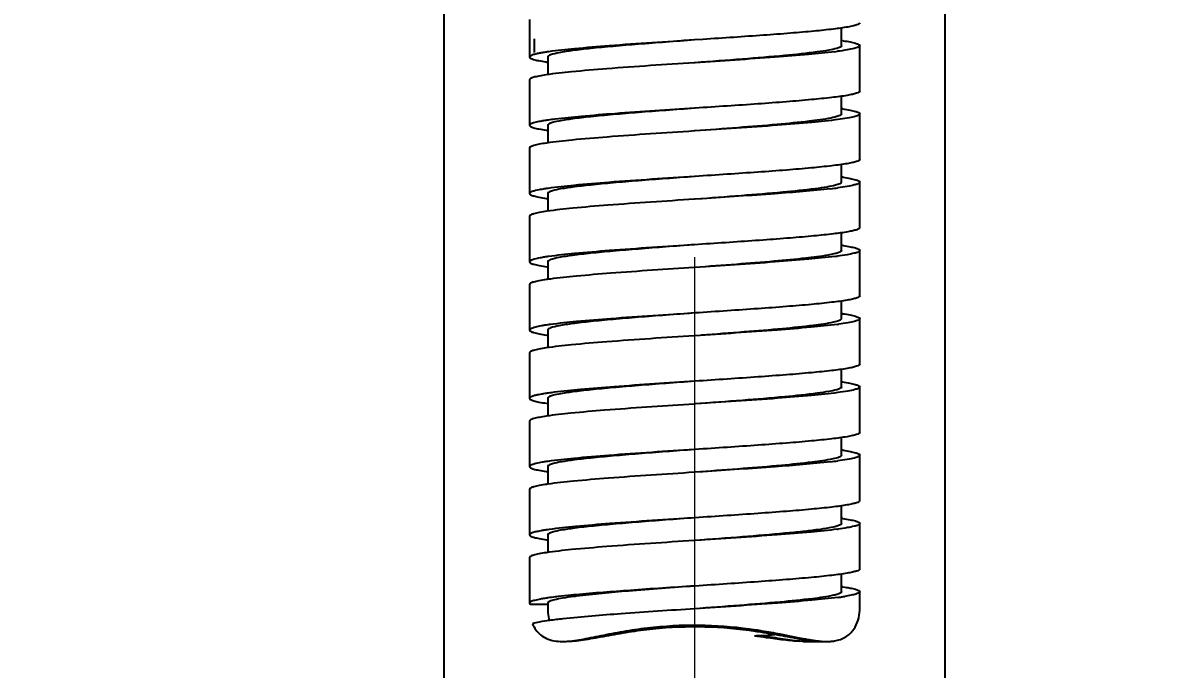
# Model space of a CAD drawing. Extents: x 8047 to 11207, y 0 to 2315.
# Drawn here: x 10107.7 to 10158, y 683.3 to 711.7 of the extents above; entities that cross this region are included whole.
import ezdxf

# ---------------------------------------------------------------- set-up
doc = ezdxf.new("R2010")
doc.units = 0
doc.header["$LTSCALE"] = 10
doc.header["$MEASUREMENT"] = 0
doc.header["$PDMODE"] = 3
doc.header["$PDSIZE"] = -10
doc.linetypes.add('CENTER2', pattern=[28.575000000000003, 19.05, -3.175, 3.175, -3.175])
doc.layers.get('0').update_dxf_attribs({"linetype": 'CONTINUOUS'})
doc.layers.get('DEFPOINTS').update_dxf_attribs({"linetype": 'CONTINUOUS'})
doc.layers.add('Cneter', color=1, linetype='CENTER2', lineweight=13)
doc.layers.add('DEF_LAYER_ASSEM_MEMBER', color=7, linetype='CONTINUOUS')
doc.styles.add('Daelim Dimension', font='')
doc.styles.get('Daelim Dimension').set_extended_font_data('나눔고딕')
doc.dimstyles.new('DEFAULT', dxfattribs={"dimscale": 2, "dimtxt": 2, "dimasz": 2, "dimexe": 0, "dimexo": 2, "dimgap": 1, "dimtad": 1, "dimdec": 1, "dimzin": 9, "dimdsep": 46, "dimtxsty": 'Daelim Dimension', "dimcen": 0.5, "dimclrd": 252, "dimclre": 252, "dimclrt": 3, "dimadec": 1, "dimazin": 0, "dimtfac": 1, "dimtdec": 1, "dimtix": 1, "dimtmove": 0, "dimatfit": 3, "dimfxl": 1, "dimtolj": 1, "dimtzin": 1, "dimlwd": 9, "dimlwe": 9, "dimarcsym": 0})

# ---------------------------------------------------------------- blocks, each defined once
blk = doc.blocks.new('*D13')
at = {"color": 5, "lineweight": 9, "ltscale": 0.5, "transparency": 16777216}
for p, q in [((10191.15540216633, 1048.729507394514), (10424.42471707703, 1048.729507394514)), ((10422.42471707703, 1040.729507394514), (10422.42471707703, 527.8551843093092)), ((10141.21487281115, 519.8551843093092), (10424.42471707703, 519.8551843093092))]:
    blk.add_line(p, q, dxfattribs=at)
at = {"color": 5, "ltscale": 0.5, "transparency": 16777216}
for points in [[(10421.09138374369, 1040.729507394514), (10423.75805041036, 1040.729507394514), (10422.42471707703, 1048.729507394514)], [(10421.09138374369, 527.8551843093092), (10423.75805041036, 527.8551843093092), (10422.42471707703, 519.8551843093092)]]:
    blk.add_solid(points, dxfattribs=at)
at = {"layer": 'DEFPOINTS', "color": 0, "ltscale": 0.5, "transparency": 16777216}
for p in [(10187.15540216633, 1048.729507394514), (10137.21487281115, 519.8551843093092), (10422.42471707703, 519.8551843093092)]:
    blk.add_point(p, dxfattribs=at)
at = {"color": 7, "ltscale": 0.5, "transparency": 16777216, "insert": (10409.53773567502, 784.2923458519133), "char_height": 20, "attachment_point": 5, "rotation": 90, "style": 'Daelim Dimension'}
blk.add_mtext('\\A1;880', dxfattribs=at)
blk = doc.blocks.new('*D16')
at = {"color": 5, "lineweight": 9, "ltscale": 0.5, "transparency": 16777216}
for p, q in [((10111.71980597991, 1291.10310572228), (10528.53369691768, 1291.10310572228)), ((10526.53369691768, 478.9025743138126), (10526.53369691768, 1283.10310572228)), ((10224.59480623701, 470.9025743138127), (10528.53369691768, 470.9025743138126))]:
    blk.add_line(p, q, dxfattribs=at)
at = {"color": 5, "ltscale": 0.5, "transparency": 16777216}
for points in [[(10525.20036358435, 1283.10310572228), (10527.86703025102, 1283.10310572228), (10526.53369691768, 1291.10310572228)], [(10525.20036358435, 478.9025743138126), (10527.86703025102, 478.9025743138126), (10526.53369691768, 470.9025743138126)]]:
    blk.add_solid(points, dxfattribs=at)
at = {"layer": 'DEFPOINTS', "color": 0, "ltscale": 0.5, "transparency": 16777216}
for p in [(10107.71980597991, 1291.10310572228), (10526.53369691768, 1291.10310572228), (10220.59480623701, 470.9025743138127)]:
    blk.add_point(p, dxfattribs=at)
at = {"color": 7, "ltscale": 0.5, "transparency": 16777216, "insert": (10510.82840364157, 881.0028400180479), "char_height": 20, "attachment_point": 5, "rotation": 90, "style": 'Daelim Dimension'}
blk.add_mtext('\\A1;(980~1330)', dxfattribs=at)

msp = doc.modelspace()

# ---------------------------------------------------------------- linework, layer by layer
at = {"layer": 'Cneter', "lineweight": 5, "ltscale": 0.5}
msp.add_open_spline([(10137.21980598055, 1272.909246988061), (10137.21980598055, 529.893431175707), (10137.12732028926, 341.6991634952116)], degree=1, knots=[0, 0, 0.1742160278745656, 1, 1], dxfattribs=at)
at = {"layer": 'DEF_LAYER_ASSEM_MEMBER', "color": 7, "linetype": 'Continuous'}
for p, q in [((10126.21980598055, 533.0289390519096), (10126.21980598055, 716.1920163080223)), ((10148.21980598054, 533.0289390519096), (10148.21980598055, 716.1859602639222)), ((10129.96980598055, 711.8622856100222), (10129.96980598055, 710.2122856100221)), ((10143.66980598054, 710.7122856100221), (10143.66980598054, 711.4917017657223)), ((10130.16980598054, 711.0122856100222), (10130.16980598054, 710.4122856100222)), ((10137.58118865154, 710.9860951338222), (10137.21980599824, 710.9622853661223)), ((10144.46980598055, 708.7122856100221), (10144.46980598055, 710.7122856100221)), ((10130.76980598054, 710.2122856100221), (10130.76980598054, 709.4334116002223)), ((10137.21980598564, 709.9622855379222), (10137.20007930994, 709.9609863997222)), ((10137.23951459294, 709.9635834863222), (10137.21980598564, 709.9622855379222)), ((10129.96980598055, 709.2122856100221), (10129.96980598055, 707.2122856100221)), ((10143.66980598054, 707.7122856100221), (10143.66980598054, 708.4900671462223)), ((10137.23954519844, 707.9635857265222), (10137.21980596724, 707.9622857597222)), ((10144.46980598055, 705.7122856100221), (10144.46980598055, 707.7122856100221)), ((10130.76980598054, 707.2122856100221), (10130.76980598054, 706.4345582145222)), ((10137.21980598055, 706.9622856100221), (10137.19995260694, 706.9609781200222)), ((10137.23965480445, 706.9635928004221), (10137.21980598055, 706.9622856100221)), ((10129.96980598055, 706.2122856100221), (10129.96980598055, 704.2122856100221)), ((10143.66980598054, 704.7122856100221), (10143.66980598054, 705.4895189014222)), ((10137.23965685284, 704.9635929353223), (10137.21980598055, 704.9622856100221)), ((10144.46980598055, 702.7122856100221), (10144.46980598055, 704.7122856100221)), ((10130.76980598054, 704.2122856100221), (10130.76980598054, 703.4377019181222)), ((10137.21980599834, 703.9622853616222), (10137.20001720844, 703.9609821169222)), ((10137.55463605574, 703.9843444335223), (10137.21980599834, 703.9622853616222)), ((10129.96980598055, 703.2122856100221), (10129.96980598055, 701.2122856100221)), ((10130.74051450594, 703.4344410830222), (10130.72618437924, 703.4323283497222)), ((10143.66980598054, 701.7122856100221), (10143.66980598054, 702.4918747538222)), ((10137.55463605574, 701.9843444335223), (10137.21980599834, 701.9622853616222)), ((10144.46980598055, 699.7122856100221), (10144.46980598055, 701.7122856100221)), ((10130.74051450594, 701.4344410830222), (10130.72618437924, 701.4323283497222)), ((10130.76980598054, 701.2122856100221), (10130.76980598054, 700.4348844113223)), ((10130.72618437924, 700.9922428703222), (10130.74051450594, 700.9901301370222)), ((10130.74051450594, 700.9901301370222), (10130.76262523474, 700.9869064589221)), ((10137.21980599044, 700.9622854656222), (10137.20006773874, 700.9609855639222)), ((10137.23950794724, 700.9635829774222), (10137.21980599044, 700.9622854656222)), ((10129.96980598055, 700.2122856100221), (10129.96980598055, 698.2122856100221)), ((10143.66980598054, 698.7122856100221), (10143.66980598054, 699.4919908721223)), ((10137.23950794614, 698.9635829773223), (10137.21980599064, 698.9622854656222)), ((10144.46980598055, 696.7122856100221), (10144.46980598055, 698.7122856100221)), ((10130.76980598054, 698.2122856100221), (10130.76980598054, 697.4325803479222)), ((10137.21980596654, 697.9622857541223), (10137.20010401504, 697.9609882427222)), ((10137.23954422504, 697.9635856563223), (10137.21980596654, 697.9622857541223)), ((10129.96980598055, 697.2122856100221), (10129.96980598055, 695.2122856100221)), ((10143.66980598054, 695.7122856100221), (10143.66980598054, 696.4896868087222)), ((10137.23954422454, 695.9635856563223), (10137.21980596664, 695.9622857541223)), ((10143.67698219214, 695.9376647130222), (10143.69909590384, 695.9344410678223)), ((10143.69909590384, 695.9344410678223), (10143.71342807684, 695.9323283638222)), ((10144.46980598055, 693.7122856100221), (10144.46980598055, 695.7122856100221)), ((10130.76980598054, 695.2122856100221), (10130.76980598054, 694.4332857772222)), ((10137.21980596474, 694.9622858282222), (10136.96042808624, 694.9452000574223)), ((10137.23960614884, 694.9635898273222), (10137.21980596474, 694.9622858282222)), ((10129.96980598055, 694.2122856100221), (10129.96980598055, 692.2122856100221)), ((10143.66980598054, 692.7122856100221), (10143.66980598054, 693.4871753488222)), ((10137.23961029274, 692.9635900846223), (10137.21980596624, 692.9622858115222)), ((10144.46980598055, 690.7122856100221), (10144.46980598055, 692.7122856100221)), ((10130.76980598054, 692.2122856100221), (10130.76980598054, 691.4386711233223)), ((10137.21980599804, 691.9622853635223), (10137.20002443234, 691.9609825966222)), ((10137.58644133204, 691.9864414976222), (10137.21980599804, 691.9622853635223)), ((10129.96980598055, 691.2122856100221), (10129.96980598055, 689.2122856100221)), ((10143.66980598054, 689.7122856100221), (10143.66980598054, 690.4920020390222)), ((10137.23949474195, 689.9635820284223), (10137.21980599884, 689.9622853804223)), ((10144.46980598055, 687.7122856100221), (10144.46980598055, 689.7122856100221)), ((10130.76980598054, 689.2122856100221), (10130.76980598054, 688.4325535461222)), ((10137.21980596704, 688.9622857455222), (10137.20010393114, 688.9609882285223)), ((10137.23954270654, 688.9635855477222), (10137.21980596704, 688.9622857455222)), ((10129.96980598055, 688.2122856100221), (10129.96980598055, 686.2122856100221)), ((10143.66980598054, 686.7122856100221), (10143.66980598054, 687.4874003497222)), ((10137.23957587444, 686.9635878533222), (10137.21980596124, 686.9622858572221)), ((10143.66152269574, 686.9398941100222), (10143.68227373154, 686.9368972048222)), ((10144.46980598055, 685.8960335519222), (10144.46980598055, 686.7122856100221)), ((10129.96980598055, 686.2122856100221), (10130.00053465404, 686.1683099060223)), ((10130.76980598054, 686.2122856100221), (10130.76980598054, 685.8960335519222)), ((10142.01136949554, 684.5464419013223), (10141.94032065274, 684.5391427860222)), ((10141.94032065274, 684.5391427860222), (10142.14451731755, 684.5454694111222)), ((10142.00884140004, 684.5248992710223), (10143.04173523544, 684.5248992710223)), ((10142.14451731755, 684.5454694111222), (10142.35820661414, 684.5522036807222))]:
    msp.add_line(p, q, dxfattribs=at)
for centre, radius, start, end in [((10142.11872668644, 700.1628061370222), 10.8869433598, 81.42258557490554, 81.5864288836023), ((10131.86921836734, 702.5546309981222), 7.9600405033, 99.06258959979787, 99.66661699329678), ((10132.16290963364, 700.7124768548223), 9.825459070800001, 98.45678648371502, 99.06178060789951), ((10132.41019246084, 699.0615119590221), 11.4948395313, 98.21239062477977, 98.46574641836975), ((10132.55351572834, 698.0699880894223), 12.4966684079, 98.03969322746563, 98.21340534449104), ((10141.17422784294, 728.1199395823222), 17.8099659268, 277.10490385776, 277.4951166211675), ((10132.27390377904, 720.4472615123221), 10.5689566832, 261.2832284830192, 261.5993484115884), ((10132.40840015844, 721.3542542041222), 11.4858671171, 261.5966203695949, 261.7137727453243), ((10142.04385645034, 696.6603595255223), 11.3949429733, 81.50926056319652, 81.76209424776901), ((10131.83829007364, 699.7360039338222), 7.7760516437, 99.23283734430076, 99.6404664429755), ((10132.08991702354, 698.1802104216223), 9.3520618798, 98.58267594387027, 99.22514688438633), ((10132.40931409184, 696.0711010537221), 11.4852182009, 98.12016837058229, 98.58798626959894), ((10133.12850736925, 690.9066603933222), 16.69947518, 97.00919970978083, 98.06014954997559), ((10132.31890357204, 717.7484351108222), 10.8734666937, 261.4187378731052, 261.5835215285919), ((10142.12474537324, 694.2047307251222), 10.8445892461, 81.40097347159235, 81.58710514622172), ((10131.87368279364, 696.5220568314222), 7.9929119996, 99.259668167808, 99.42186188088236), ((10131.95292885814, 696.0357223397222), 8.4856605916, 99.07321328278334, 99.25938307369691), ((10132.15803498414, 694.7405573308222), 9.7969646794, 98.46646373605486, 99.06325290437874), ((10132.43863709904, 692.8654128628223), 11.6929874964, 98.13377435751872, 98.47364578268625), ((10141.00058244364, 723.4458375342223), 19.147178589, 276.5991959461999, 277.5455055997915), ((10132.34901259964, 714.9473671427222), 11.074666949, 261.4414280225868, 261.6679496745169), ((10142.11473362234, 691.1353251103222), 10.914713134, 81.43469716420367, 81.58923104197831), ((10131.88807804604, 693.4407444983223), 8.0754785402, 99.00034647046921, 99.63822311577373), ((10132.18949560924, 691.5388242154222), 10.0011351261, 98.41340722227352, 99.00131515348703), ((10132.49952065494, 689.4465297551222), 12.1162750314, 98.06289613310148, 98.34753706949677), ((10141.18446953224, 719.0409686689221), 17.7303339446, 277.1257765102636, 277.4934030527778), ((10132.56692579314, 687.9964114575222), 12.5714006999, 97.68384882540602, 98.5363054660958), ((10142.07120999515, 687.8412135387222), 11.2120314303, 81.52306386406707, 81.65258126016408), ((10130.99107032034, 695.2342070969222), 3.1982908652, 101.602967984518, 103.4608361957186), ((10131.83399862394, 690.7650327799223), 7.7467099548, 99.18844534110389, 99.71117276101215), ((10132.10917621684, 689.0592440748222), 9.4745517791, 98.54813533077265, 99.183986674809), ((10132.46699032994, 686.6803624734222), 11.8801927677, 97.96837675331793, 98.54930109080179), ((10132.76978419904, 684.5319980073222), 14.0497896088, 97.70519679768971, 97.97673684457924), ((10141.45173749054, 714.0037858184222), 15.6756953315, 277.4632671075086, 277.7055480225912), ((10132.36840196574, 709.0833576785222), 11.2120314275, 261.5230638636456, 261.6525812597954), ((10131.18340828474, 691.3233006435222), 4.1292748359, 101.3796280688197, 101.7057037832872), ((10131.83181007874, 687.7753833070223), 7.736141804600001, 99.23987446586821, 99.66622011669021), ((10132.08698571374, 686.1993605206222), 9.3326884671, 98.58770342707487, 99.232541897768), ((10132.41219579514, 684.0523458805222), 11.5041931773, 98.10594402276577, 98.59250959080707), ((10133.06742646064, 679.3605102871223), 16.2415480192, 97.11498592440847, 98.06049621198041), ((10132.32487833594, 705.7892460942222), 10.9147131182, 261.4346971664697, 261.5892310444014), ((10142.12042409444, 682.1762132171223), 10.8734327337, 81.40531544029493, 81.59784616069518), ((10131.76746558784, 685.1582527453223), 7.3479101534, 99.44840413469221, 99.7380342653076), ((10131.89755883654, 684.3760887622221), 8.140819192999999, 99.13435463831952, 99.44790326050597), ((10132.13095811244, 682.9153564829222), 9.6200798969, 98.51235895606993, 99.12570737296471), ((10132.42083984474, 680.9880983713223), 11.5690164257, 98.14809699216435, 98.51934374648219), ((10140.99173168374, 711.5145921493222), 19.2165001415, 276.5826445063011, 277.5444510240087), ((10132.33484395074, 702.8524300601222), 10.9786772971, 261.4233263221178, 261.6354511784174), ((10132.41058106564, 680.0588928331223), 11.4974873194, 98.21079791027174, 98.46614504659873), ((10142.08619290255, 678.9425112877223), 11.1096304365, 81.49353967412362, 81.63013351058395), ((10131.84553960834, 681.6964326750223), 7.8162745538, 99.14585986170977, 99.6979913301771), ((10132.12747398534, 679.9418252075221), 9.593388539700001, 98.5163994142822, 99.14262375568656), ((10132.50198141054, 677.4394893392222), 12.1235941791, 97.89053033350707, 98.51545794497842), ((10141.40000547034, 705.3943169065222), 16.0696378084, 277.4504663490778, 277.6047258831151), ((10132.37665339924, 700.1391178888222), 11.2683994193, 261.5381309839158, 261.6652708538006), ((10142.05835442284, 675.7590906859222), 11.2951526105, 81.48783210571314, 81.73386289357883), ((10131.62576400984, 679.9840194823222), 6.5100738955, 99.5319256005704, 100.4081178970796), ((10131.86524507935, 678.5718494307222), 7.942404518200001, 99.1946077657196, 99.54868596831017), ((10132.10645720204, 677.0729843832222), 9.4605540829, 98.55646690512845, 99.18620035328019), ((10132.40888809355, 675.0716036366222), 11.48465585, 98.14945378351281, 98.56290867398506), ((10134.68372209814, 665.2147784052222), 21.4657254301, 97.1136047870304, 97.3999694501732), ((10141.68383257925, 700.2840791007221), 13.9403963616, 277.5491511942031, 278.1831803440317), ((10142.17410574284, 696.8821467801222), 10.5033176879, 278.1774213305005, 278.9691431427056), ((10134.31084097264, 659.1549869003222), 26.5225859474, 96.22864099980573, 96.88068891908183), ((10133.31053206624, 667.4847242090221), 18.1330026678, 96.89590835509718, 97.79268725716433), ((10146.29733763934, 579.0658734415223), 105.8933625766, 93.31572943529495, 93.49202968538908), ((10133.04310322614, 630.9083519509222), 54.2824181011, 82.23209766540909, 82.79903023068911), ((10136.43359253294, 661.2864250096222), 23.9300435923, 80.94317833489887, 81.69891581267136), ((10130.27070217674, 808.6291110363222), 124.2423589032, 274.5712518811571, 274.8332321039991), ((10136.04596629984, 658.8466786743222), 26.4003907028, 80.4345144628098, 80.94590506889696), ((10135.09340219024, 653.2245550080222), 32.1026386635, 79.95173928200909, 80.42547478353217), ((10147.25770904105, 712.2725903216223), 28.115521362, 258.6640244346958, 259.316207075578), ((10143.80805189504, 696.1065527424222), 11.6464621066, 260.9070453382044, 261.2484569351874), ((10137.99595510694, 723.3670248962222), 39.0276980717, 275.9053993022965, 276.2551968422868), ((10143.04183741575, 687.0178044625221), 2.491795556, 269.995296480363, 271.5865033435015)]:
    msp.add_arc(centre, radius, start, end, dxfattribs=at)
for points, start_tangent, end_tangent in [([(10144.46981069304, 711.7122848322223), (10144.43708562764, 711.6669035544223), (10144.33917169884, 711.6215229714222), (10144.17697565664, 711.5761353490221), (10143.95204228834, 711.5307454491223), (10143.32226383734, 711.4399702839223), (10142.47256584315, 711.3491955558222), (10141.43359677154, 711.2584202994223), (10140.24279132324, 711.1676452934222), (10138.94304661904, 711.0768702032224), (10137.58118865154, 710.9860951338222)], (-0.0005616520629163809, -0.9999998422734677), (-0.9978330091229973, -0.06579730925003323)), ([(10137.21980600374, 710.9622853219222), (10135.96147131274, 710.8685353939222), (10134.75149833064, 710.7747854659224), (10133.63639762004, 710.6810355380222), (10132.65900589194, 710.5872856100221), (10131.85686444634, 710.4935356820223), (10131.26079814604, 710.3997857540222), (10130.89374186534, 710.3060358261223), (10130.80091409084, 710.2591608621223), (10130.76982833184, 710.2122858981222)], (-0.9972712764407035, -0.07382412333600799), (-0.001477322662390011, -0.9999989087582802)), ([(10137.21980599824, 710.9622853661223), (10133.47417969324, 710.7030586482222), (10131.94687018744, 710.5734452896223), (10130.80574289485, 710.4438319311222)], (-0.9978384189348564, -0.06571521663653117), (-0.9901689170419579, -0.1398767876524072)), ([(10143.66980598054, 710.7122856100221), (10143.61804185334, 710.6517855959223), (10143.46379139344, 710.5912855819222)], (0, -1), (-0.9590863317792054, -0.283113772526714)), ([(10144.46975578494, 710.7122856960224), (10144.40769946784, 710.6497498503223), (10144.22245193365, 710.5872140046223), (10143.91727778394, 710.5246781590223), (10143.49738989494, 710.4621423134223)], (0.000459403121655479, -0.9999998944743804), (-0.9914429874364862, -0.130540425397712)), ([(10143.74246607404, 710.9279817566222), (10144.05763376654, 710.8740577407222), (10144.28559459925, 710.8201337256222), (10144.42361466084, 710.7662097109222), (10144.46975578494, 710.7122856960224)], (0.9888130352115143, -0.1491602540752482), (0.0004594031459832394, -0.9999998944743693)), ([(10130.18535840194, 710.3290057405222), (10130.02394780164, 710.2706456223221), (10129.96980911984, 710.2122855042222)], (-0.964915688779719, -0.2625599237255383), (0.000818069135453819, -0.999999665381389)), ([(10129.96980911984, 710.2122855042222), (10130.01443797445, 710.1593093401221), (10130.14757897805, 710.1063331761221), (10130.36779442114, 710.0533570121223), (10130.67217666144, 710.0003808481223)], (0.0008180691707952696, -0.9999996653813599), (0.988441159579887, -0.1516049934809822)), ([(10130.33859516204, 710.3652224141223), (10130.29653595124, 710.3561682457222), (10130.18535840194, 710.3290057405222)], (-0.9788274290362564, -0.2046872349861434), (-0.9649156887787012, -0.2625599237292789)), ([(10130.53260786854, 710.4016506355224), (10130.48041677384, 710.3925435801222), (10130.33859516204, 710.3652224141223)], (-0.9857715689470855, -0.1680904930553828), (-0.9788274290409278, -0.2046872349638043)), ([(10143.37707856304, 710.4467300544222), (10142.22311078974, 710.3259434124222), (10140.75065229234, 710.2051567703224), (10137.23951459294, 709.9635834863222)], (-0.9923090353547664, -0.1237852105596343), (-0.997838450046584, -0.06571474422556312)), ([(10143.46379139344, 710.5912855819222), (10143.11532828714, 710.5128657179222), (10142.60819839414, 710.4344458540223), (10141.17646273334, 710.2776061261221), (10139.32160005244, 710.1207663982221), (10137.24197261604, 709.9639266703223)], (-0.9590863317181052, -0.2831137727336995), (-0.9972713164001938, -0.07382358353144726)), ([(10137.20007930994, 709.9609863997222), (10133.36211984604, 709.6943930935223), (10131.81995049294, 709.5610964403223), (10130.69593721424, 709.4277997872222)], (-0.9978384511868627, -0.06571472691112241), (-0.9887909446787122, -0.149306623166489)), ([(10130.69593721424, 709.4277997872222), (10130.38129627855, 709.3739211930223), (10130.15370158964, 709.3200425988222), (10130.01593000354, 709.2661640046223), (10129.96984725524, 709.2122854104223)], (-0.9887909446845392, -0.1493066231278996), (0.001110435660881704, -0.9999993834661316)), ([(10144.46977796004, 708.7122858576223), (10144.43499713844, 708.6654920994223), (10144.33093388964, 708.6186983412223), (10144.15869685794, 708.5719045830224), (10143.91977246574, 708.5251108248223), (10143.25203971834, 708.4315233084222), (10142.35329592464, 708.3379357920222), (10141.25794472574, 708.2443482757222), (10140.00792936624, 708.1507607593222), (10138.65113929884, 708.0571732429222), (10137.23954519844, 707.9635857265222)], (0.001469520372610959, -0.9999989202543544), (-0.997838445677057, -0.06571481057413854)), ([(10137.21980596464, 707.9622857773222), (10135.96148677174, 707.8685357204223), (10134.75151399104, 707.7747856635223), (10133.63638190114, 707.6810356065222), (10132.65896987764, 707.5872855496224), (10131.85685278284, 707.4935354927222), (10131.26083113184, 707.3997854358223), (10130.89378795354, 707.3060353788222), (10130.80088809435, 707.2591603504221), (10130.76982833184, 707.2122853219222)], (-0.9972713465472062, -0.07382317627901408), (0.001477322708663923, -0.999998908758212)), ([(10137.21980596724, 707.9622857597222), (10133.72076524274, 707.7218094944224), (10132.24894188794, 707.6015713617222), (10131.09069195154, 707.4813332290222)], (-0.9978384604560013, -0.06571458616469746), (-0.9924844646959518, -0.1223706963990574)), ([(10143.66975543744, 707.7122854294222), (10143.64057691774, 707.6668309256224), (10143.55322498514, 707.6213764599223), (10143.20777914854, 707.5304674282222)], (-0.0007436532348226856, -0.999999723489895), (-0.9807356545817947, -0.1953396422440125)), ([(10144.46979773634, 707.7122854424223), (10144.40880306374, 707.6503233038222), (10144.22695069304, 707.5883612185222), (10143.92725238064, 707.5263991055223), (10143.51471781604, 707.4644367779222)], (-0.00117705744812163, -0.999999307267642), (-0.9913049749291141, -0.1315843709594293)), ([(10143.72631473494, 707.9304109666223), (10144.04835048505, 707.8758795854224), (10144.28148140244, 707.8213482069222), (10144.42252711204, 707.7668168298222), (10144.46979773634, 707.7122854424223)], (0.9890345177605664, -0.1476845377083334), (-0.001177057501125207, -0.9999993072675797)), ([(10130.00952223914, 707.2622856100222), (10129.99216411084, 707.2497855941224), (10129.96985814434, 707.2122855465221)], (-0.8460721506789046, -0.5330683969675682), (0.0003345544172323862, -0.9999999440366695)), ([(10129.96985814434, 707.2122855465221), (10130.01595125134, 707.1583877488224), (10130.15384081814, 707.1044899511222), (10130.38158051685, 707.0505921535222), (10130.69645213204, 706.9966943558222)], (0.0003345536061618033, -0.9999999440369408), (0.9888029920393463, -0.1492268170739982)), ([(10130.37457301064, 707.3725848692222), (10130.14495718784, 707.3174352396223), (10130.00952223914, 707.2622856100222)], (-0.980600580425095, -0.1960165851910675), (-0.8460721505295578, -0.5330683972046079)), ([(10130.53607290774, 707.4022422303223), (10130.49325287105, 707.3948278900222), (10130.37457301064, 707.3725848692222)], (-0.985864364264645, -0.1675453827267933), (-0.980600580435006, -0.1960165851414866)), ([(10143.51471781604, 707.4644367779222), (10142.36710232764, 707.3392273373222), (10140.86747600354, 707.2140134599223), (10137.23965480445, 706.9635928004222)], (-0.9913049749291659, -0.1315843709590385), (-0.9978384233009309, -0.06571515034078924)), ([(10143.20777914854, 707.5304674282222), (10142.24553367894, 707.3888361230222), (10140.84426062674, 707.2472009572222), (10139.12665603214, 707.1055833745223), (10137.24211046474, 706.9639367159222)], (-0.9807356545862459, -0.1953396422216646), (-0.9972712804903069, -0.07382406863092697)), ([(10137.19995260694, 706.9609781200222), (10133.38114630904, 706.6958689341224), (10131.84246517914, 706.5633107125221), (10130.71562300694, 706.4307567414222)], (-0.9978384231853692, -0.06571515209551076), (-0.9890739957136658, -0.1474199138617426)), ([(10130.71562300694, 706.4307567414222), (10130.39258074334, 706.3761389087223), (10130.15873668584, 706.3215212414221), (10130.01722845644, 706.2669035753223), (10129.96982835044, 706.2122858643222)], (-0.9890739957145359, -0.1474199138559045), (-0.001521605392135315, -0.9999988423578453)), ([(10144.46979183924, 705.7122853956222), (10144.43496624725, 705.6654922809222), (10144.33098343414, 705.6186991923222), (10144.15865671714, 705.5719061351224), (10143.91982152834, 705.5251130190223), (10143.25206675254, 705.4315265769224), (10142.35333208794, 705.3379413392223), (10141.25795785024, 705.2443519334224), (10140.00812049154, 705.1507742334222), (10138.65112679834, 705.0571718312223), (10137.23965685284, 704.9635929353223)], (-0.001391821577213175, -0.9999990314158795), (-0.9978384232491575, -0.06571515112693048)), ([(10137.21980598055, 704.9622856100221), (10135.96167791404, 704.8685508723222), (10134.75139858134, 704.7747771350222), (10133.63645112694, 704.6810387856223), (10132.65898669534, 704.5872848533223), (10131.85683993984, 704.4935358511221), (10131.26078521214, 704.3997857553223), (10130.89376619454, 704.3060357286223), (10130.80088541204, 704.2591607798223), (10130.76985652364, 704.2122857906222)], (-0.9972713179410466, -0.07382356271630429), (-0.0007436533331989383, -0.9999997234898219)), ([(10137.21980598055, 704.9622856100221), (10133.45436856904, 704.7015326775223), (10131.92304039144, 704.5711510506222), (10130.78425709734, 704.4407739112222)], (-0.9978384421819083, -0.06571486364577225), (-0.989931067702816, -0.141550277981934)), ([(10143.66978362924, 704.7122858981222), (10143.60410502924, 704.6441039359222), (10143.40853566044, 704.5759219736224)], (0.001477322837083757, -0.9999989087580222), (-0.9671701642542518, -0.2541296389176275)), ([(10144.46975578124, 704.7122854657223), (10144.40885078874, 704.6503282561222), (10144.22696332714, 704.5883710464221), (10143.92735085324, 704.5264138367224), (10143.51486698874, 704.4644566270223)], (-0.0007601393004556623, -0.9999997110940803), (-0.9912999762729279, -0.1316220233900572)), ([(10143.74621256944, 704.9274150927223), (10144.05977831414, 704.8736326860222), (10144.28655425184, 704.8198502792222), (10144.42385508484, 704.7660678725222), (10144.46975578124, 704.7122854657223)], (0.9887560738913028, -0.1495373744020426), (-0.0007601393397199766, -0.9999997110940504)), ([(10129.96982835044, 704.2122858643222), (10130.01627162424, 704.1582206328222), (10130.15495554244, 704.1041554134223), (10130.38414345204, 704.0500901946223), (10130.70087646944, 703.9960249725223)], (-0.0015216054754637, -0.9999988423577185), (0.9888600457043278, -0.1488482784906658)), ([(10130.16038937644, 704.3219999309223), (10130.01764387784, 704.2671429203224), (10129.96982835044, 704.2122858643222)], (-0.9606801079655075, -0.2776575771690391), (-0.001521605574312551, -0.9999988423575682)), ([(10130.56522400745, 704.4071426164223), (10130.44362964814, 704.3858569092223), (10130.16038937644, 704.3219999309223)], (-0.986507681284798, -0.1637149802739246), (-0.9606801080000231, -0.2776575770496169)), ([(10143.40853566044, 704.5759219736224), (10143.03932572744, 704.4994221159224), (10142.52108702884, 704.4229222581222), (10141.09396879044, 704.2699225425223), (10139.27244874174, 704.1169228269223), (10137.24192908264, 703.9639231113223)], (-0.9671701642319575, -0.2541296390024756), (-0.9972713125013124, -0.0738236362008118)), ([(10143.20103767144, 704.4255209041222), (10140.74768845024, 704.2049326688223), (10137.55463605574, 703.9843444335224)], (-0.9932781646391673, -0.1157518364910345), (-0.9978337681697669, -0.06578579710031689)), ([(10137.20001720844, 703.9609821169222), (10133.40490003124, 703.6977115999222), (10131.87070525214, 703.5660763414222), (10130.74051450594, 703.4344410830223)], (-0.9978383992701526, -0.06571551523026856), (-0.9893988048105105, -0.1452239823153654)), ([(10130.72618437924, 703.4323283497222), (10130.39863651754, 703.3773176647223), (10130.16143305894, 703.3223069798222), (10130.01792619374, 703.2672962949223), (10129.96980598055, 703.2122856100221)], (-0.9892114653455606, -0.1464946307169267), (0, -1)), ([(10144.46975578124, 702.7122854657223), (10144.43689643964, 702.6667891512221), (10144.33852319964, 702.6212928367223), (10144.17554767044, 702.5757965222224), (10143.94952804564, 702.5303002077222), (10143.31682438364, 702.4393075787222), (10142.46334326774, 702.3483149496222), (10141.42001696384, 702.2573223206223), (10140.22462220734, 702.1663296916223), (10138.92042506784, 702.0753370626222), (10137.55463605574, 701.9843444335224)], (-0.0007601393401891338, -0.9999997110940501), (-0.997833768169845, -0.06578579709913035)), ([(10137.21980599514, 701.9622854426221), (10135.96148059194, 701.8685354635223), (10134.75149827034, 701.7747854844224), (10133.63638010354, 701.6810355054223), (10132.65899102494, 701.5872855263223), (10131.85687139664, 701.4935355472222), (10131.26082579154, 701.3997855682223), (10130.89375943364, 701.3060355891222), (10130.80091539024, 701.2591605995223), (10130.76980598054, 701.2122856100221)], (-0.9972713465470613, -0.07382317628096967), (-3.064469009430551e-11, -1)), ([(10137.21980599834, 701.9622853616222), (10133.46898146235, 701.7026585406222), (10131.94062482924, 701.5728451301222), (10130.80009097004, 701.4430317196222)], (-0.9978384129995981, -0.06571530675910785), (-0.9901080549881538, -0.1403069472534236)), ([(10143.66978362924, 701.7122853219222), (10143.63280379144, 701.6611490303222), (10143.52239648654, 701.6100127387223), (10143.33968163334, 701.5588764471223), (10143.08693235064, 701.5077401555224)], (-0.001477322703076567, -0.9999989087582201), (-0.9844908211573, -0.1754360939402872)), ([(10144.46975578124, 701.7122857543222), (10144.40765028564, 701.6497277766222), (10144.22227987235, 701.5871697990223), (10143.91688799274, 701.5246118214222), (10143.49671851524, 701.4620538438222)], (0.000760139378159815, -0.9999997110940212), (-0.991448376270367, -0.1304994911517005)), ([(10143.74033328854, 701.9283037781223), (10144.05640668154, 701.8742992721224), (10144.28504813664, 701.8202947662222), (10144.42347138854, 701.7662902602223), (10144.46975578124, 701.7122857543222)], (0.9888447814220168, -0.148949650064859), (0.0007601393327577796, -0.9999997110940557)), ([(10130.17877208454, 701.3271995859224), (10130.02229077194, 701.2697425980222), (10129.96980598055, 701.2122856100221)], (-0.9638951391573292, -0.266282107376506), (0, -1)), ([(10129.96980598055, 701.2122856100221), (10130.01792619374, 701.1572749251224), (10130.16143305894, 701.1022642402223), (10130.39863651754, 701.0472535553223), (10130.72618437924, 700.9922428703222)], (0, -1), (0.9892114653455606, -0.1464946307169267)), ([(10130.53602904754, 701.4022341302222), (10130.43088085374, 701.3834754941223), (10130.17877208454, 701.3271995859224)], (-0.9858512023325038, -0.1676228112744703), (-0.9638951391873193, -0.2662821072679468)), ([(10143.38388021464, 701.4475797277223), (10142.23010843534, 701.3265805401222), (10140.75628312624, 701.2055813525222), (10137.23950794724, 700.9635829774222)], (-0.9922652873099294, -0.1241354083239081), (-0.9978384452163136, -0.06571481757023988)), ([(10143.08693235064, 701.5077401555224), (10142.09801462544, 701.3717879400224), (10140.71626021734, 701.2358357245222), (10139.05295642784, 701.0998835090223), (10137.24203314954, 700.9639312936222)], (-0.9844908211685244, -0.1754360938772996), (-0.9972712482139606, -0.07382450464289793)), ([(10137.20006773874, 700.9609855639223), (10133.53807786904, 700.7079591164221), (10132.03097348224, 700.5814458926221), (10130.88604364834, 700.4549326688223)], (-0.9978384474681541, -0.06571478337744169), (-0.9909651388745154, -0.1341196985360932)), ([(10130.70087646334, 700.4285462483223), (10130.38414343764, 700.3744810266222), (10130.15495556964, 700.3204158050222), (10130.01627168354, 700.2663505833222), (10129.96982826024, 700.2122853617223)], (-0.9888600472636878, -0.1488482681311988), (0.001517092452271618, -0.9999988492145836)), ([(10144.46975578124, 699.7122857543222), (10144.43501560624, 699.6654918307223), (10144.33092755254, 699.6186979071223), (10144.15868414144, 699.5719039836223), (10143.91978266624, 699.5251100600223), (10143.25205310494, 699.4315222129222), (10142.35329094745, 699.3379343658222), (10141.25791102074, 699.2443465187222), (10140.00788715134, 699.1507586715222), (10138.65110157674, 699.0571708244222), (10137.23950794614, 698.9635829773223)], (0.0007601393318418887, -0.9999997110940564), (-0.9978384452157567, -0.06571481757869593)), ([(10137.21980595524, 698.9622858980224), (10135.96148313644, 698.8685358411223), (10134.75152161374, 698.7747857841222), (10133.63640187554, 698.6810357272221), (10132.65897459344, 698.5872856703223), (10131.85682940414, 698.4935356134224), (10131.26080954654, 698.3997855565223), (10130.89379150794, 698.3060354996222), (10130.80086440794, 698.2591604711222), (10130.76985634564, 698.2122854426221)], (-0.9972712764408684, -0.07382412333378012), (0.0007403057971214647, -0.9999997259736259)), ([(10137.21980599064, 698.9622854656224), (10133.54658353354, 698.7086090672224), (10132.03442128814, 698.5817708680222), (10130.88604364834, 698.4549326688223)], (-0.9978384623126862, -0.06571455797198987), (-0.9909651388728531, -0.1341196985483752)), ([(10143.66975561544, 698.7122857774223), (10143.64743917184, 698.6725130082222), (10143.58046437004, 698.6327402391222), (10143.31506126134, 698.5531947009223)], (0.0007403059641490633, -0.9999997259735022), (-0.9753301491168883, -0.2207512179437035)), ([(10144.46978370094, 698.7122858583222), (10144.41132726254, 698.6516240315221), (10144.23700206334, 698.5909622048222), (10143.94948120894, 698.5303003780223), (10143.55356831274, 698.4696385512221)], (0.001517092397671918, -0.9999988492146663), (-0.9909651388711691, -0.1341196985608178)), ([(10143.72398990364, 698.9307566929224), (10144.04703027494, 698.8761389842222), (10144.28087491134, 698.8215212756223), (10144.42238371744, 698.7669035670223), (10144.46978370094, 698.7122858583222)], (0.9890738868422349, -0.1474206443032793), (0.001517092410120682, -0.9999988492146475)), ([(10130.24657006754, 698.3446385512221), (10130.03937950974, 698.2784619564222), (10129.96982826024, 698.2122853617223)], (-0.9722426842201752, -0.2339747058558872), (0.001517092418108355, -0.9999988492146354)), ([(10129.96982826024, 698.2122853617223), (10130.01722824364, 698.1576676530223), (10130.15873704984, 698.1030499444222), (10130.39258168624, 698.0484322358221), (10130.71562205744, 697.9938145272223)], (0.001517092410120682, -0.9999988492146475), (0.9890738868422349, -0.1474206443032793)), ([(10130.52727127164, 698.4007369878224), (10130.47926663854, 698.3923378288223), (10130.34780235174, 698.3671403517224)], (-0.9856482066333188, -0.1688123596201495), (-0.9793175526991601, -0.2023292637641126)), ([(10143.48786202684, 698.4608896598222), (10142.33855892724, 698.3365636589222), (10140.84415670274, 698.2122376580223), (10137.23954422504, 697.9635856563224)], (-0.9915234165745798, -0.1299281123709274), (-0.997838447468537, -0.06571478337162655)), ([(10143.31506126134, 698.5531947009223), (10142.42890533254, 698.4111492464223), (10141.08511417324, 698.2691037918222), (10139.40176244524, 698.1270583373222), (10137.52670933764, 697.9850128827222)], (-0.9753301491421618, -0.2207512178320398), (-0.997265053699924, -0.07390813668932382)), ([(10137.20010401504, 697.9609882427222), (10133.35965900034, 697.6942016677223), (10131.81704687754, 697.5608083802223), (10130.69339939164, 697.4274150927223)], (-0.9978384452157171, -0.06571481757929976), (-0.9887560738895664, -0.1495373744135244)), ([(10130.69339939164, 697.4274150927223), (10130.37983364704, 697.3736326860222), (10130.15305770924, 697.3198502792222), (10130.01575687634, 697.2660678725222), (10129.96985617995, 697.2122854657223)], (-0.9887560738913028, -0.1495373744020426), (0.0007601393397199766, -0.9999997110940504)), ([(10144.46978370094, 696.7122858583222), (10144.43499058324, 696.6654920957222), (10144.33093589185, 696.6186983331223), (10144.15869458294, 696.5719045704222), (10143.91977038184, 696.5251108078223), (10143.25203617764, 696.4315232826222), (10142.35329356964, 696.3379357573223), (10141.25794408104, 696.2443482320222), (10140.00792868154, 696.1507607068222), (10138.65113800194, 696.0571731815222), (10137.23954422454, 695.9635856563224)], (0.001517092437077242, -0.9999988492146067), (-0.9978384474689619, -0.06571478336517565)), ([(10137.21980600284, 695.9622853218222), (10135.96147131204, 695.8685353938223), (10134.75149832994, 695.7747854659224), (10133.63639761954, 695.6810355379222), (10132.65900589164, 695.5872856099223), (10131.85686444614, 695.4935356820223), (10131.26079814594, 695.3997857540222), (10130.89374186534, 695.3060358261223), (10130.80091409084, 695.2591608621223), (10130.76982833184, 695.2122858981222)], (-0.9972712764398683, -0.07382412334728873), (-0.001477322769850083, -0.9999989087581215)), ([(10137.21980596664, 695.9622857541223), (10133.69193199784, 695.7196386232223), (10132.21306492614, 695.5983150578223), (10131.05573174654, 695.4769914924224)], (-0.9978384623130004, -0.06571455796721888), (-0.9922652873083699, -0.1241354083363741)), ([(10143.46424570914, 695.5914155890222), (10143.11597427254, 695.5129776979222), (10142.60894768754, 695.4345498565223), (10141.17718491184, 695.2776733502222), (10139.32203382874, 695.1208004097222), (10137.24198084074, 694.9639273355223)], (-0.958966442267384, -0.2835195982732692), (-0.9972713068637834, -0.07382371235722192)), ([(10143.66980598054, 695.7122856100221), (10143.61815758674, 695.6518924956223), (10143.46424570914, 695.5914155890222)], (0, -1), (-0.9589664422073734, -0.2835195984762474)), ([(10144.26148775244, 695.5975480768221), (10143.95099554344, 695.5305597554221), (10143.50829491284, 695.4635863237223)], (-0.9637575437324712, -0.2667796785715769), (-0.991359996967924, -0.1311691900247841)), ([(10143.71342807684, 695.9323283638222), (10144.04097572644, 695.8773280159222), (10144.27817902924, 695.8223067808223), (10144.42168579944, 695.7672575490222), (10144.46980598055, 695.7122856100221)], (0.9892148875143052, -0.1464715205084619), (0, -1)), ([(10144.46980598055, 695.7122856100221), (10144.41748583034, 695.6549550497222), (10144.26148775244, 695.5975480768221)], (0, -1), (-0.9637575437312444, -0.2667796785760088)), ([(10130.15339900984, 695.3199508710223), (10130.01584281064, 695.2661181684222), (10129.96985617995, 695.2122854657223)], (-0.959241247475516, -0.2825884448126212), (0.0007601393674824281, -0.9999997110940293)), ([(10129.96985617995, 695.2122854657223), (10130.01614057264, 695.1582809598223), (10130.15456382444, 695.1042764538223), (10130.38320527954, 695.0502719479223), (10130.69927867254, 694.9962674419222)], (0.0007601393327577796, -0.9999997110940557), (0.9888447814381529, -0.1489496499577353)), ([(10130.34564128554, 695.3666973747223), (10130.29132080464, 695.3550107488223), (10130.15339900984, 695.3199508710223)], (-0.9791941494809866, -0.2029256455507968), (-0.9592412475314753, -0.2825884446226686)), ([(10130.53284836424, 695.4016922756223), (10130.48925176814, 695.3941191269222), (10130.36866608254, 695.3713996807223)], (-0.9857877187040813, -0.1679957548636367), (-0.9803331573040557, -0.1973496913862845)), ([(10143.50829491284, 695.4635863237223), (10142.36023050864, 695.3385843824223), (10140.86187500044, 695.2135868975222), (10137.23960614884, 694.9635898273223)], (-0.9913599969672172, -0.1311691900301258), (-0.9978383861510355, -0.06571571443343768)), ([(10136.96042808624, 694.9452000574224), (10133.26963352324, 694.6871626189221), (10131.79016706254, 694.5581439002223), (10130.70473131524, 694.4291251810223)], (-0.9978356130927875, -0.06575780747364471), (-0.9889228094246338, -0.1484307144754393)), ([(10130.70473131524, 694.4291251810223), (10130.38633532494, 694.3749153444222), (10130.15595464884, 694.3207055078224), (10130.01650557284, 694.2664956712223), (10129.96984506534, 694.2122858346224)], (-0.9889228094243266, -0.1484307144774863), (-0.001253318455305164, -0.9999992145961164)), ([(10144.46980598055, 693.7122856100221), (10144.43496645184, 693.6655320962223), (10144.33096876804, 693.6187096090222), (10144.15866837324, 693.5718949407224), (10143.91979198634, 693.5251054742222), (10143.25204121294, 693.4315272328223), (10142.35329401504, 693.3379370750223), (10141.25796164734, 693.2443511003222), (10140.00797814754, 693.1507639280222), (10138.65120512934, 693.0571770208222), (10137.23961029274, 692.9635900846223)], (0, -1), (-0.9978383822959291, -0.06571577296998946)), ([(10137.21980595934, 692.9622858514223), (10135.96148618704, 692.8685357752224), (10134.75151769894, 692.7747857197223), (10133.63638914194, 692.6810356575222), (10132.65896696804, 692.5872855969224), (10131.85684002724, 692.4935355361223), (10131.26082156734, 692.3997854753222), (10130.89379213754, 692.3060354145223), (10130.80087101824, 692.2591603841224), (10130.76984512774, 692.2122853537222)], (-0.9972713296600046, -0.07382340440650487), (0.001204181567421279, -0.9999992749731135)), ([(10137.21980596624, 692.9622858115223), (10133.45141123434, 692.7013058608223), (10131.91956984494, 692.5708158879222), (10130.78113701894, 692.4403259145224)], (-0.9978383963218166, -0.06571555999841491), (-0.9898939260305465, -0.1418097853035217)), ([(10143.66975300514, 692.7122856722223), (10143.64560273874, 692.6709153897223), (10143.57316995494, 692.6295451072224), (10143.28628251374, 692.5468045422223)], (0.0002738393777224751, -0.999999962505997), (-0.9770674874685815, -0.2129298591833316)), ([(10144.46975920714, 692.7122854427222), (10144.40884289474, 692.6503249598223), (10144.22693896764, 692.5883644770224), (10143.92729533764, 692.5264039941222), (10143.51476845674, 692.4644435113222)], (-0.000901271315339201, -0.9999995938549257), (-0.9913009518132825, -0.131614675982887)), ([(10143.74538917824, 692.9275400138223), (10144.05930352294, 692.8737263710224), (10144.28634576904, 692.8199127282222), (10144.42379868454, 692.7660990854222), (10144.46975920714, 692.7122854427222)], (0.9887672052043531, -0.1494637545104925), (-0.0009012712446474965, -0.9999995938549894)), ([(10129.96984021854, 692.2122858479222), (10130.01604405144, 692.1583457249222), (10130.15411381724, 692.1044056019223), (10130.38223510814, 692.0504654789222), (10130.69756320284, 691.9965253558222)], (-0.001365191037574588, -0.9999990681262814), (0.9888134908290551, -0.1491572336645396)), ([(10130.06799761934, 692.2909568542224), (10129.99444044704, 692.2516213510222), (10129.96984021854, 692.2122858479222)], (-0.9279909505059323, -0.3726027318459922), (-0.001365190951831683, -0.9999990681263984)), ([(10130.52461305954, 692.4002898354222), (10130.25072766234, 692.3456233448222), (10130.06799761934, 692.2909568542224)], (-0.9855845244468503, -0.169183761546066), (-0.9279909504854011, -0.3726027318971265)), ([(10143.28628251374, 692.5468045422223), (10142.38344522135, 692.4054884231223), (10141.03157903344, 692.2641723040223), (10139.34825976894, 692.1228561849222), (10137.47984101284, 691.9815400658223)], (-0.9770674874658409, -0.2129298591959069), (-0.9972667981808246, -0.07388459410571711)), ([(10143.19463904774, 692.4247760990222), (10140.75665403864, 692.2056087983224), (10137.58644133204, 691.9864414976223)], (-0.9933083580173044, -0.1154924495063065), (-0.9978328511040093, -0.06579970560453886)), ([(10137.20002443234, 691.9609825966223), (10133.43129092904, 691.6997529212223), (10131.90219431294, 691.5691380834222), (10130.76856208514, 691.4385232457222)], (-0.9978384058805245, -0.06571541485689399), (-0.9897441721133687, -0.1428512294928627)), ([(10130.71786354954, 691.4310923596223), (10130.39387682274, 691.3763906460223), (10130.15929906854, 691.3216889323222), (10130.01738484724, 691.2669872186221), (10129.96980906434, 691.2122855049224)], (-0.9890977067391861, -0.1472607433204223), (0.0008125508607694236, -0.9999996698804948)), ([(10144.46975493924, 690.7122855228223), (10144.43500423894, 690.6654915544221), (10144.33094367894, 690.6186975860223), (10144.15866032374, 690.5719036176222), (10143.91980241904, 690.5251096492223), (10143.25205836124, 690.4315217124223), (10142.35327435394, 690.3379337756222), (10141.25789165344, 690.2443458388223), (10140.00787410394, 690.1507579020223), (10138.65109178595, 690.0571699652223), (10137.23949474195, 689.9635820284223)], (-0.0004626074512233433, -0.9999998929971673), (-0.997838423371312, -0.06571514927209955)), ([(10137.21980600424, 689.9622853356224), (10135.96147482534, 689.8685353837222), (10134.75149515974, 689.7747854317223), (10133.63638704884, 689.6810354798223), (10132.65899836104, 689.5872855279223), (10131.85687026644, 689.4935355760223), (10131.26081581344, 689.3997856241223), (10130.89374942044, 689.3060356722223), (10130.80091682834, 689.2591606962222), (10130.76980854314, 689.2122857203223)], (-0.9972713113612439, -0.07382365160180747), (-0.0007281946364232849, -0.9999997348662506)), ([(10137.21980599884, 689.9622853804223), (10133.50325638934, 689.7052923614224), (10131.98191014954, 689.5767958520223), (10130.83764426784, 689.4482993425223)], (-0.9978384412533325, -0.06571487774560618), (-0.9905018163681225, -0.1374996428048096)), ([(10143.47078926594, 689.5933712274224), (10143.12529707474, 689.5146909411222), (10142.61978651974, 689.4360106549223), (10141.96802646384, 689.3573303687223), (10141.18759935494, 689.2786500825222), (10139.32827469265, 689.1212895101222), (10137.24200166224, 688.9639289376223)], (-0.9577686300864541, -0.2875399993432516), (-0.9972712859235332, -0.07382399523476493)), ([(10143.66980212004, 689.7122854734222), (10143.61981123864, 689.6528283504223), (10143.47078926594, 689.5933712274224)], (-0.0008688592986290489, -0.9999996225416885), (-0.9577686300997215, -0.287539999299059)), ([(10144.46977658515, 689.7122858581223), (10144.40957830844, 689.6507187783222), (10144.23003811984, 689.5891516986222), (10143.93403475244, 689.5275846189221), (10143.52663156834, 689.4660175392223)], (0.001458881747102427, -0.9999989358314579), (-0.9912025739470803, -0.1323535318783857)), ([(10143.72953972024, 689.9299268015221), (10144.05021251954, 689.8755165656222), (10144.28229379524, 689.8211063298223), (10144.42275085964, 689.7666960939222), (10144.46977658515, 689.7122858581223)], (0.9889976418742414, -0.1479312825848202), (0.001458881786688827, -0.9999989358314001)), ([(10130.22349247204, 689.3389663613223), (10130.03355655004, 689.2756258789221), (10129.96982094624, 689.2122853965221)], (-0.9698775119329893, -0.2435931276671701), (0.001401542711711053, -0.9999990178385314)), ([(10129.96982094624, 689.2122853965221), (10130.01741726094, 689.1575605767222), (10130.15947005224, 689.1028357569222), (10130.39422639175, 689.0481109371223), (10130.71849515844, 688.9933861173223)], (0.001401542576680856, -0.9999990178387206), (0.9891126672262331, -0.1471602240165694)), ([(10130.34412283144, 689.3663767940221), (10130.31182198124, 689.3595241858221), (10130.22349247204, 689.3389663613223)], (-0.97912507718243, -0.2032586609040325), (-0.9698775119642248, -0.2435931275428048)), ([(10130.52885046374, 689.4010077831223), (10130.47933538944, 689.3923500359223), (10130.34412283144, 689.3663767940221)], (-0.9856843980890464, -0.1686009115154322), (-0.979125077288345, -0.2032586603938256)), ([(10143.48373956644, 689.4603496820223), (10142.33420465184, 689.3361586484222), (10140.84060647844, 689.2119676148224), (10137.23954270654, 688.9635855477223)], (-0.9915553215077554, -0.12968440303156), (-0.9978384473601093, -0.06571478501803565)), ([(10137.20010393114, 688.9609882285223), (10133.36029744315, 688.6942512933224), (10131.81780240994, 688.5608828257223), (10130.69405516554, 688.4275143580222)], (-0.9978384452156341, -0.06571481758055663), (-0.9887662203601851, -0.149470269534226)), ([(10130.69405516554, 688.4275143580222), (10130.38020677644, 688.3737071496222), (10130.15322634054, 688.3198999411221), (10130.01579580814, 688.2660927327223), (10129.96985758294, 688.2122855242222)], (-0.9887662203549376, -0.1494702695689392), (0.000452799591378571, -0.9999998974862597)), ([(10144.46979637984, 687.7122857888222), (10144.43497909214, 687.6654921676223), (10144.33094939684, 687.6186985464224), (10144.15868550884, 687.5719049252222), (10143.91977735714, 687.5251113040223), (10143.25203599004, 687.4315240616222), (10142.35329336724, 687.3379368191223), (10141.25795532654, 687.2443495768222), (10140.00795732074, 687.1507623343222), (10138.65117170254, 687.0571750913222), (10137.23957587444, 686.9635878533223)], (0.001243330232954552, -0.9999992270646673), (-0.9978384174532686, -0.06571523913337575)), ([(10132.00695485004, 686.5791744401223), (10131.79332536724, 686.5584584173222), (10131.21514783874, 686.4963088496223)], (-0.9955395630794798, -0.09434499638835543), (-0.9931643411709565, -0.1167244251494092)), ([(10137.21980596124, 686.9622858572221), (10134.38857774374, 686.7707300115222), (10132.00695485004, 686.5791744401223)], (-0.9978384312937395, -0.06571502897548698), (-0.9955395630781956, -0.0943449964019048)), ([(10137.21980596814, 686.9622857712222), (10134.30955782724, 686.7387790354222), (10132.02546889404, 686.5152727220222)], (-0.997271236399612, -0.07382466423891967), (-0.9922952981149695, -0.1238952837638454)), ([(10143.32299882104, 686.5550010924222), (10142.39421402435, 686.4068221480222), (10140.97107377154, 686.2586432019222), (10139.18954830764, 686.1104642600222), (10137.21980600214, 685.9622853435222)], (-0.974802056955195, -0.2230716247215704), (-0.9972712999346715, -0.07382380596129316)), ([(10143.63640680984, 686.6636756824223), (10143.52040791804, 686.6093383875221), (10143.32299882104, 686.5550010924222)], (-0.8084162559899681, -0.5886112104361948), (-0.9748020569673183, -0.2230716246685923)), ([(10143.66975739884, 686.7122857854222), (10143.66768151614, 686.7001332597222), (10143.63640680984, 686.6636756824223)], (0.0007865609286304161, -0.999999690660905), (-0.8084162559336786, -0.5886112105135045)), ([(10143.73025664254, 686.9298209871223), (10144.05060678514, 686.8754370957223), (10144.28249056494, 686.8210532042223), (10144.42278288214, 686.7666693128223), (10144.46979527864, 686.7122854213222)], (0.9889795036339946, -0.1480524953922019), (-0.001290598300962221, -0.9999991671776661)), ([(10144.46979527864, 686.7122854213222), (10144.42802084804, 686.6610288108221), (10144.30334034424, 686.6097722003223), (10144.09701101744, 686.5585155898222), (10143.81159942944, 686.5072589793223)], (-0.001290598370828938, -0.9999991671775759), (-0.9877184509788629, -0.1562442370006519)), ([(10130.03762240874, 686.2776428872222), (10130.00802396034, 686.2613021750223), (10129.96991058054, 686.2122852917223)], (-0.9004313392509767, -0.4349981647026717), (-0.001873760671595274, -0.9999982445089319)), ([(10130.00053465404, 686.1683099060224), (10130.76951646584, 686.1639366779223)], (0.9999866231602503, -0.005172378617201459), (0.9999804507161519, -0.006252854190022525)), ([(10130.44966382624, 686.3869758684222), (10130.19770476604, 686.3323194717224), (10130.03762240874, 686.2776428872222)], (-0.9834817022111455, -0.1810075728135918), (-0.9004313394968266, -0.4349981641937706)), ([(10131.91904253554, 686.5017207679222), (10131.42511666985, 686.4293697027223), (10131.06393709544, 686.3570317064222), (10130.84380154605, 686.2846815492222), (10130.76986472094, 686.2122855616223)], (-0.9916636765119908, -0.1288532214836786), (-0.001698667488335073, -0.9999985572633414)), ([(10131.21514783874, 686.4963088496223), (10131.09858328714, 686.4823025514222), (10130.78087266654, 686.4402836727223)], (-0.9931643411785285, -0.1167244250849823), (-0.9898880082460979, -0.1418510878723647)), ([(10143.51527522584, 686.4645107807223), (10142.36417975964, 686.3389544997223), (10140.85940399464, 686.2133982171223), (10137.21980597614, 685.9622856532222)], (-0.9913002822316542, -0.1316197190676338), (-0.997838378940673, -0.06571582391669463)), ([(10130.76980035314, 685.8956963633223), (10130.77494140234, 685.7843678750222), (10130.85140597294, 685.4453015815221)], (7.112718005442368e-05, -0.9999999974704622), (0.3422616988550247, -0.9396046666001997)), ([(10137.21980597614, 685.9622856532222), (10133.98750283604, 685.7416458746222), (10131.43323858064, 685.5210061260224)], (-0.9978383789411638, -0.06571582390924394), (-0.9940794013689622, -0.1086560802437016)), ([(10143.36616129815, 684.5502148599222), (10143.85969296894, 684.7314840118222), (10144.20297702494, 685.0559943177224), (10144.40349367144, 685.4647442974224), (10144.46985393584, 685.8959995578223)], (0.9867408644517874, 0.1623036241768477), (3.259177092239846e-06, 0.9999999999946889)), ([(10130.85189417784, 685.4502713892222), (10130.39205136134, 685.3760232950223), (10130.09695530944, 685.3018388253223)], (-0.990645112574879, -0.1364634051000688), (-0.9429155936087286, -0.3330318052821669)), ([(10130.09695530944, 685.3018388253223), (10130.25103602055, 685.0362109723224)], (0.4040292322537727, -0.9147460737737152), (0.597281969871866, -0.8020313263619967)), ([(10130.25103602055, 685.0362109723224), (10130.70985332964, 684.6606268436223), (10131.39799908015, 684.5260436714221)], (0.5972819699262395, -0.802031326321504), (0.9999868225376549, -0.005133687860075654)), ([(10131.64227902084, 684.5351668861223), (10132.43600226624, 684.6526554225221), (10133.34081990654, 684.8319980870224), (10134.34008163624, 685.0122774089222), (10135.41491460594, 685.1547499490222), (10137.68535339234, 685.2425219322223), (10139.90305584934, 685.0427826265221)], (0.9971403998418105, 0.07557131071586999), (0.9888538928755948, -0.148889148512515)), ([(10139.88849079174, 684.9657549062223), (10137.66226451274, 685.1606247714222), (10135.38425745194, 685.0702132528223), (10134.31035246874, 684.9294202222222), (10133.31644519854, 684.7571144109222), (10132.42263116544, 684.5987180620222), (10131.64891398104, 684.5249603632224)], (-0.9895396877515907, 0.14426089686566), (-0.9999991351245203, 0.001315199684989432)), ([(10139.90305584934, 685.0427826265221), (10140.17729024954, 684.9996961459224), (10140.96650589914, 684.8578123493222)], (0.9888538928716682, -0.1488891485385933), (0.9817576354884185, -0.1901366486508842)), ([(10131.39799908015, 684.5260436714221), (10131.64227902084, 684.5351668861223)], (0.999986822536749, -0.005133688036535649), (0.9971403998562045, 0.0755713105259444)), ([(10140.17266674524, 684.7819679787223), (10141.10739773154, 684.6416183877224), (10141.94032065274, 684.5391427860224)], (0.9898747837548039, -0.1419433425222205), (0.9969939193939541, -0.07747983409560207)), ([(10141.83174899174, 684.5287964223222), (10141.14413119284, 684.5909704356224), (10140.37994332104, 684.6926590705222)], (-0.9991583092539777, 0.04102039795922069), (-0.9908859605033332, 0.1347034271181949)), ([(10141.96748404675, 684.6064488474223), (10141.66834362084, 684.6572967879222), (10140.69459443164, 684.8347757386223)], (-0.9874443399168149, 0.1579673243624959), (-0.984700404543332, 0.1742558845267461)), ([(10140.96650589914, 684.8578123493222), (10141.16392079214, 684.8191232860223), (10141.73127083054, 684.7055625137223)], (0.9817576354948052, -0.1901366486179067), (0.9807235062832306, -0.1954006249312585)), ([(10142.35820661414, 684.5522036807222), (10142.27956203404, 684.5615231546223), (10142.03604263604, 684.5956855819223)], (-0.993769193673418, 0.1114575690820724), (-0.9883680947514446, 0.1520806012527551)), ([(10142.04541022765, 684.6444437581223), (10142.13098298174, 684.6286500674222), (10142.38056637824, 684.5862785241222)], (0.9828841362789172, -0.1842247938016134), (0.9880709676290247, -0.1539992302858781)), ([(10142.38056637824, 684.5862785241222), (10142.55531240484, 684.5612599978223), (10143.04163285944, 684.5260089149223)], (0.9880709676434268, -0.1539992301934731), (0.9999999844441554, 0.0001763850595059622)), ([(10143.11082568784, 684.5269641000222), (10143.17700473644, 684.5297796630222), (10143.36616129815, 684.5502148599222)], (0.9996094374897111, 0.02794588487601479), (0.9867408644796385, 0.1623036240075242))]:
    msp.add_spline(points, degree=3, dxfattribs=dict(at, start_tangent=start_tangent, end_tangent=end_tangent))

# ---------------------------------------------------------------- dimensions: what is measured, and where the dimension line sits
at = {"color": 5, "ltscale": 0.5}
for base, p1, p2, text, picture, middle in [((10526.53369691768, 1291.10310572228), (10220.59480623701, 470.9025743138127), (10107.71980597991, 1291.10310572228), '(980~1330)', '*D16', (10510.82840364157, 881.0028400180479)), ((10422.42471707703, 519.8551843093092), (10187.15540216633, 1048.729507394514), (10137.21487281115, 519.8551843093092), '880', '*D13', (10409.53773567502, 784.2923458519133))]:
    dim = msp.add_linear_dim(base=base, p1=p1, p2=p2, angle=90, text=text, dimstyle='DEFAULT', override={"dimtxt": 10, "dimasz": 4, "dimexe": 1, "dimdec": 0, "dimclrd": 5, "dimclre": 5, "dimclrt": 7}, dxfattribs=at)
    dim.commit()
    dim.dimension.update_dxf_attribs({"geometry": picture, "text_midpoint": middle})

doc.saveas('drawing.dxf')
